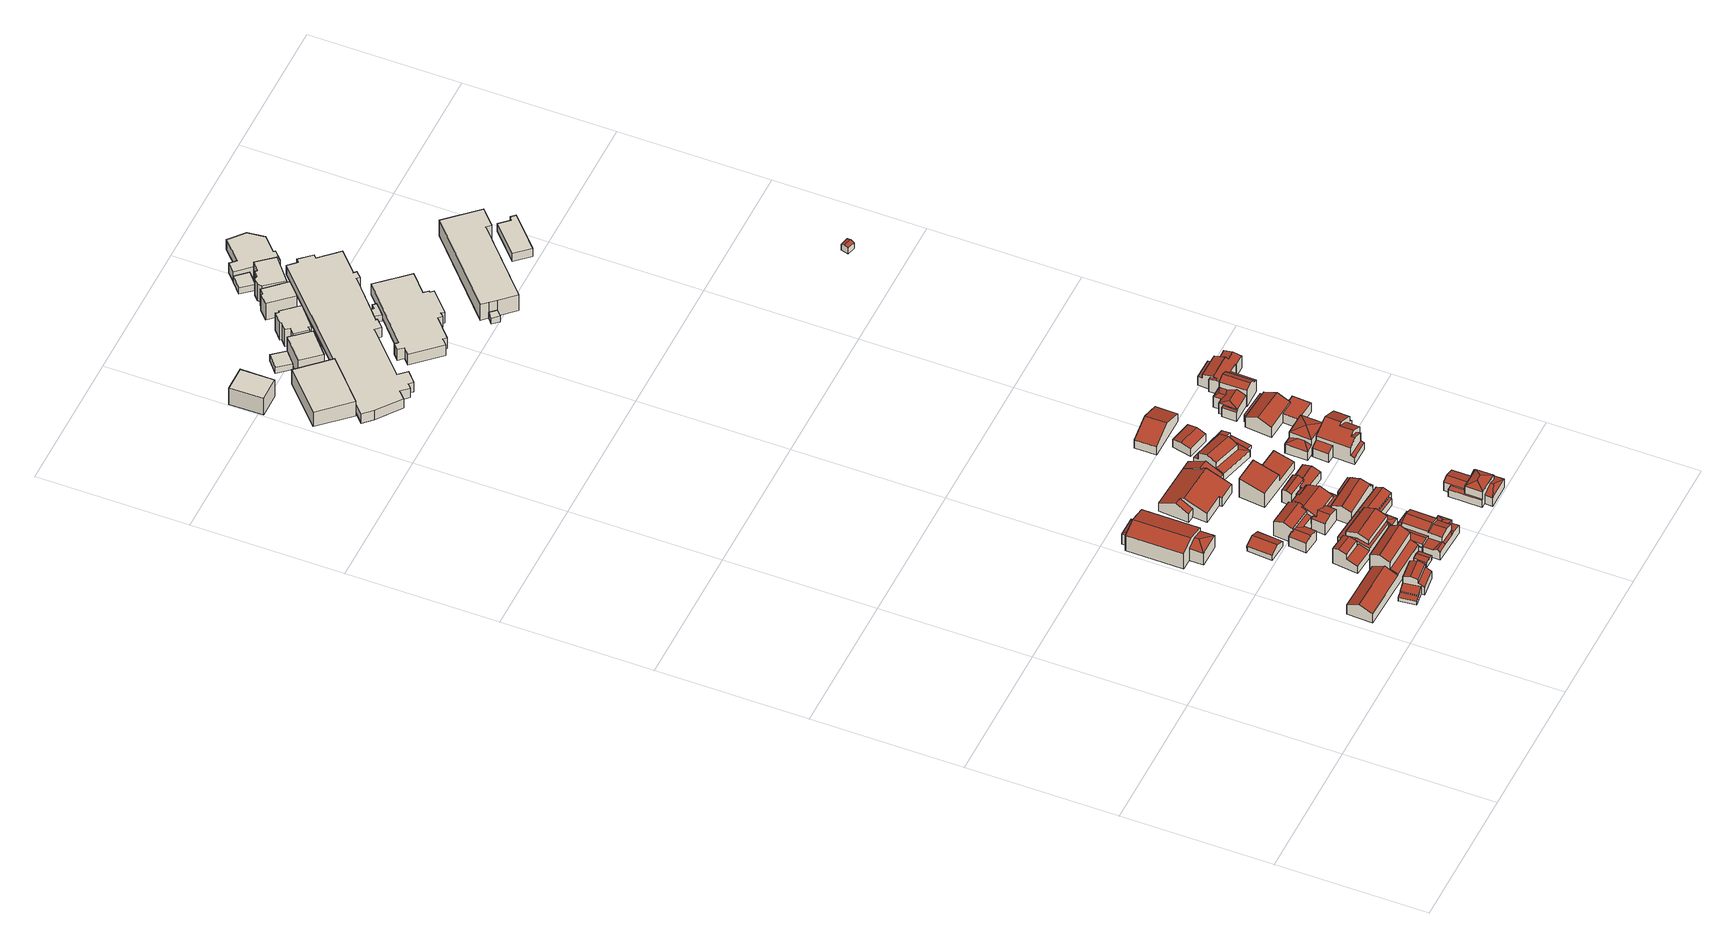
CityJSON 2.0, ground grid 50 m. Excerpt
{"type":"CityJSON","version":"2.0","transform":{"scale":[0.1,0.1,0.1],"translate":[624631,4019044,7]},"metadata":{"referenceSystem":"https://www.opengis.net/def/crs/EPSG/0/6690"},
"CityObjects":{
"building1":{"type":"Building","attributes":{"class":"3001","usage":"411","measuredHeight":6.4,"BuildingDetailAttribute.orgUsage":"6","BuildingDetailAttribute.surveyYear":2017,"BuildingRiverFloodingRiskAttribute.description":"2","BuildingRiverFloodingRiskAttribute.rank":"2","BuildingRiverFloodingRiskAttribute.depth":1.44,"BuildingRiverFloodingRiskAttribute.adminType":"2","BuildingRiverFloodingRiskAttribute.scale":"1","BuildingIDAttribute.prefecture":"17","BuildingIDAttribute.city":"17206"},"geometry":[{"type":"Solid","lod":"2","boundaries":[[[[0,1,2,3,4,5]],[[6,7,8,9]],[[10,11,12,13]],[[14,15,16,17]],[[18,19,20,21]],[[22,23,21,20]],[[7,1,0,8]],[[1,7,6,11,10,23,22,2]],[[9,8,0,5,13,12]],[[9,12,11,6]],[[16,4,3,17]],[[14,17,3,2,22,20,19]],[[14,19,18,15]],[[15,18,21,23,10,13,5,4,16]]]],"semantics":{"surfaces":[{"type":"GroundSurface"},{"type":"RoofSurface"},{"type":"WallSurface"}],"values":[[0,1,1,1,1,1,2,2,2,2,2,2,2,2]]}}]},
"building2":{"type":"Building","attributes":{"class":"3001","usage":"411","measuredHeight":10,"BuildingDetailAttribute.orgUsage":"6","BuildingDetailAttribute.surveyYear":2017,"BuildingRiverFloodingRiskAttribute.description":"2","BuildingRiverFloodingRiskAttribute.rank":"2","BuildingRiverFloodingRiskAttribute.depth":1.57,"BuildingRiverFloodingRiskAttribute.adminType":"2","BuildingRiverFloodingRiskAttribute.scale":"1","BuildingIDAttribute.prefecture":"17","BuildingIDAttribute.city":"17206"},"geometry":[{"type":"Solid","lod":"2","boundaries":[[[[24,25,26,27,28,29]],[[30,31,32,33]],[[34,35,36,37]],[[38,39,37,36]],[[40,33,32,41]],[[42,43,44,45]],[[34,25,24,35]],[[29,28,31,30]],[[38,36,35,24,29,30,33,40,44,43]],[[41,32,31,28,27]],[[42,45,26,25,34,37,39]],[[43,42,39,38]],[[26,45,44,40,41,27]]]],"semantics":{"surfaces":[{"type":"GroundSurface"},{"type":"RoofSurface"},{"type":"WallSurface"}],"values":[[0,1,1,1,1,1,2,2,2,2,2,2,2]]}}]},
"building3":{"type":"Building","attributes":{"class":"3001","usage":"422","measuredHeight":8.2,"BuildingDetailAttribute.orgUsage":"13","BuildingDetailAttribute.surveyYear":2017,"BuildingRiverFloodingRiskAttribute.description":"2","BuildingRiverFloodingRiskAttribute.rank":"2","BuildingRiverFloodingRiskAttribute.depth":1.65,"BuildingRiverFloodingRiskAttribute.adminType":"2","BuildingRiverFloodingRiskAttribute.scale":"1","BuildingIDAttribute.prefecture":"17","BuildingIDAttribute.city":"17206"},"geometry":[{"type":"Solid","lod":"2","boundaries":[[[[46,47,48,49,50,51,52,53,54,55]],[[56,57,58]],[[59,60,61]],[[62,63,64]],[[65,61,60,66]],[[58,57,63,62]],[[67,68,69,70]],[[71,59,61,65]],[[72,73,70,69]],[[72,69,68,49,48,56,58,62,64,55,54]],[[52,51,59,71]],[[67,70,73,53,52,71,65,66]],[[64,63,46,55]],[[57,47,46,63]],[[59,51,50,60]],[[72,54,53,73]],[[66,60,50,49,68,67]],[[48,47,57,56]]]],"semantics":{"surfaces":[{"type":"GroundSurface"},{"type":"RoofSurface"},{"type":"WallSurface"}],"values":[[0,1,1,1,1,1,1,1,1,2,2,2,2,2,2,2,2,2]]}}]},
"building4":{"type":"Building","attributes":{"class":"3001","usage":"411","measuredHeight":3.7,"BuildingDetailAttribute.orgUsage":"6","BuildingDetailAttribute.surveyYear":2017,"BuildingRiverFloodingRiskAttribute.description":"2","BuildingRiverFloodingRiskAttribute.rank":"2","BuildingRiverFloodingRiskAttribute.depth":1.78,"BuildingRiverFloodingRiskAttribute.adminType":"2","BuildingRiverFloodingRiskAttribute.scale":"1","BuildingIDAttribute.prefecture":"17","BuildingIDAttribute.city":"17206"},"geometry":[{"type":"Solid","lod":"2","boundaries":[[[[74,75,76,77]],[[78,79,80,81]],[[82,83,81,80]],[[78,81,83,77,76]],[[78,76,75,79]],[[82,80,79,75,74]],[[82,74,77,83]]]],"semantics":{"surfaces":[{"type":"GroundSurface"},{"type":"RoofSurface"},{"type":"WallSurface"}],"values":[[0,1,1,2,2,2,2]]}}]},
"building5":{"type":"Building","attributes":{"class":"3001","usage":"411","measuredHeight":2.2,"BuildingDetailAttribute.orgUsage":"6","BuildingDetailAttribute.surveyYear":2017,"BuildingRiverFloodingRiskAttribute.description":"2","BuildingRiverFloodingRiskAttribute.rank":"2","BuildingRiverFloodingRiskAttribute.depth":1.41,"BuildingRiverFloodingRiskAttribute.adminType":"2","BuildingRiverFloodingRiskAttribute.scale":"1","BuildingIDAttribute.prefecture":"17","BuildingIDAttribute.city":"17206"},"geometry":[{"type":"Solid","lod":"2","boundaries":[[[[84,85,86,87]],[[88,89,90,91]],[[92,93,91,90]],[[88,86,85,89]],[[92,84,87,93]],[[88,91,93,87,86]],[[92,90,89,85,84]]]],"semantics":{"surfaces":[{"type":"GroundSurface"},{"type":"RoofSurface"},{"type":"WallSurface"}],"values":[[0,1,1,2,2,2,2]]}}]},
"building6":{"type":"Building","attributes":{"usage":"411","measuredHeight":7.4,"BuildingDetailAttribute.orgUsage":"6","BuildingDetailAttribute.surveyYear":2017,"BuildingRiverFloodingRiskAttribute.description":"2","BuildingRiverFloodingRiskAttribute.rank":"2","BuildingRiverFloodingRiskAttribute.depth":1.42,"BuildingRiverFloodingRiskAttribute.adminType":"2","BuildingRiverFloodingRiskAttribute.scale":"1","BuildingIDAttribute.prefecture":"17","BuildingIDAttribute.city":"17206"},"geometry":[{"type":"Solid","lod":"2","boundaries":[[[[94,95,96,97,98,99,100,101,102,103,104,105,106,107,108,109,110,111]],[[112,113,114,115,116,117,118,119]],[[120,121,122,123]],[[124,125,126,127]],[[128,129,123,122]],[[130,131,132,133]],[[134,127,126,135]],[[136,137,138,139,140]],[[141,142,143,144,145]],[[140,139,146,147]],[[119,134,135,112]],[[115,114,148,149,150,151]],[[152,153,133,132]],[[124,154,155,156,125]],[[155,157,150,158,159,156]],[[158,150,149]],[[128,113,112,135,126,129]],[[120,159,158,149,148,121]],[[152,132,131,143,104,103]],[[134,99,98,127]],[[142,141,118,117,106,105]],[[140,95,94,136]],[[143,142,105,104]],[[143,131,130,144]],[[95,140,147,96]],[[154,124,138,137,111,110]],[[150,157,109,108,151]],[[116,115,151,108,107]],[[141,145,101,100,119,118]],[[152,103,102,153]],[[120,123,129,126,125,156,159]],[[97,96,147,146]],[[137,136,94,111]],[[139,138,124,127,98,97,146]],[[128,122,121,148,114,113]],[[145,144,130,133,153,102,101]],[[116,107,106,117]],[[119,100,99,134]],[[157,155,154,110,109]]]],"semantics":{"surfaces":[{"type":"GroundSurface"},{"type":"RoofSurface"},{"type":"WallSurface"}],"values":[[0,1,1,1,1,1,1,1,1,1,1,1,1,1,1,2,2,2,2,2,2,2,2,2,2,2,2,2,2,2,2,2,2,2,2,2,2,2,2]]}}]},
"building7":{"type":"Building","attributes":{"class":"3001","usage":"411","measuredHeight":7.3,"BuildingDetailAttribute.orgUsage":"6","BuildingDetailAttribute.surveyYear":2017,"BuildingRiverFloodingRiskAttribute.description":"2","BuildingRiverFloodingRiskAttribute.rank":"2","BuildingRiverFloodingRiskAttribute.depth":1.4,"BuildingRiverFloodingRiskAttribute.adminType":"2","BuildingRiverFloodingRiskAttribute.scale":"1","BuildingIDAttribute.prefecture":"17","BuildingIDAttribute.city":"17206"},"geometry":[{"type":"Solid","lod":"2","boundaries":[[[[160,161,162,163,164,165,166,167,168,169,170,171]],[[172,173,174,175]],[[176,177,178,179,180]],[[181,182,183,184]],[[185,186,182,181]],[[187,188,189,190,191]],[[192,193,194,195]],[[196,197,198,199,200,201]],[[202,203,204,205,206,207]],[[208,209,210,211,212]],[[213,214,215,216,217,218,178,177,219,220,196,201,221]],[[212,222,223,208]],[[224,225,206,205]],[[215,214,187,191]],[[195,226,227,192]],[[189,210,209,228,190]],[[217,229,180,179,218]],[[180,229,176]],[[200,199,204,203]],[[217,171,170,229]],[[173,164,163,174]],[[197,196,220,167,166]],[[191,190,228,161,160,216,215]],[[207,222,212,211,186,185,194,193,202]],[[161,228,209,208,223,225,224,198,197,166,165,172,175,162]],[[207,206,225,223,222]],[[184,183,213,221,227,226]],[[165,164,173,172]],[[224,205,204,199,198]],[[188,211,210,189]],[[193,192,227,221,201,200,203,202]],[[175,174,163,162]],[[220,219,168,167]],[[179,178,218]],[[171,217,216,160]],[[194,185,181,184,226,195]],[[219,177,176,169,168]],[[183,182,186,211,188,187,214,213]],[[229,170,169,176]]]],"semantics":{"surfaces":[{"type":"GroundSurface"},{"type":"RoofSurface"},{"type":"WallSurface"}],"values":[[0,1,1,1,1,1,1,1,1,1,1,1,1,1,1,1,1,1,2,2,2,2,2,2,2,2,2,2,2,2,2,2,2,2,2,2,2,2,2]]}}]},
"building8":{"type":"Building","attributes":{"class":"3001","usage":"411","measuredHeight":7.2,"BuildingDetailAttribute.orgUsage":"6","BuildingDetailAttribute.surveyYear":2017,"BuildingRiverFloodingRiskAttribute.description":"2","BuildingRiverFloodingRiskAttribute.rank":"2","BuildingRiverFloodingRiskAttribute.depth":1.48,"BuildingRiverFloodingRiskAttribute.adminType":"2","BuildingRiverFloodingRiskAttribute.scale":"1","BuildingIDAttribute.prefecture":"17","BuildingIDAttribute.city":"17206"},"geometry":[{"type":"Solid","lod":"2","boundaries":[[[[230,231,232,233,234,235,236,237,238,239,240,241,242,243,244,245,246,247,248,249,250,251,252,253]],[[254,255,256,257,258]],[[259,260,261,262]],[[263,256,255,264,265]],[[266,267,268,269,270,271,272]],[[273,274,263,265,275,276,277,278,279,280,281,282,283,284,285]],[[286,287,288,289,269,268,290,291,292,293]],[[294,295,296,297]],[[289,288,298,299,300,301]],[[302,303,304,305,306,307]],[[306,305,308,309,310,311]],[[312,313,254,258]],[[303,314,315,304]],[[271,316,317,318,319,320,272]],[[298,321,322,299]],[[266,272,320,323,324]],[[325,326,262,261]],[[295,294,327,328,275,265,264,329]],[[328,327,326,325,249,248]],[[307,306,311,239,238]],[[264,253,252,329]],[[259,262,326,327,294,297]],[[300,299,322,242,241,309,308]],[[323,320,319,233,232]],[[313,312,324,323,232,231]],[[312,258,257,267,266,324]],[[283,286,293,284]],[[251,250,260,259,297,296]],[[315,301,300,308,305,304]],[[325,261,260,250,249]],[[247,246,277,276]],[[271,270,316]],[[310,240,239,311]],[[270,269,289,301,315,314,236,235,317,316]],[[296,295,329,252,251]],[[277,246,245,278]],[[282,287,286,283]],[[253,264,255,230]],[[267,257,256,263,274,290,268]],[[310,309,241,240]],[[285,292,291,273]],[[318,234,233,319]],[[302,307,238,237]],[[303,302,237,236,314]],[[276,275,328,248,247]],[[280,279,244,243]],[[318,317,235,234]],[[313,231,230,255,254]],[[284,293,292,285]],[[274,273,291,290]],[[278,245,244,279]],[[321,298,288,287,282,281]],[[321,281,280,243,242,322]]]],"semantics":{"surfaces":[{"type":"GroundSurface"},{"type":"RoofSurface"},{"type":"WallSurface"}],"values":[[0,1,1,1,1,1,1,1,1,1,1,1,1,1,1,1,1,1,2,2,2,2,2,2,2,2,2,2,2,2,2,2,2,2,2,2,2,2,2,2,2,2,2,2,2,2,2,2,2,2,2,2,2]]}}]},
"building9":{"type":"Building","attributes":{"measuredHeight":6.5,"BuildingDetailAttribute.surveyYear":2017,"BuildingRiverFloodingRiskAttribute.description":"2","BuildingRiverFloodingRiskAttribute.rank":"2","BuildingRiverFloodingRiskAttribute.depth":1.47,"BuildingRiverFloodingRiskAttribute.adminType":"2","BuildingRiverFloodingRiskAttribute.scale":"1","BuildingIDAttribute.prefecture":"17","BuildingIDAttribute.city":"17206"},"geometry":[{"type":"Solid","lod":"2","boundaries":[[[[330,331,332,333,334,335,336,337,338,339]],[[340,341,342,343]],[[344,345,346,347,348,349,350,342]],[[347,351,352,353,354,348]],[[346,345,355,356]],[[343,350,349,357,358,340]],[[331,330,358,357]],[[355,345,344,338,337]],[[351,347,346,356,336,335]],[[341,340,358,330,339]],[[333,332,354,353]],[[357,349,348,354,332,331]],[[338,344,342,341,339]],[[352,334,333,353]],[[356,355,337,336]],[[351,335,334,352]],[[350,343,342]]]],"semantics":{"surfaces":[{"type":"GroundSurface"},{"type":"RoofSurface"},{"type":"WallSurface"}],"values":[[0,1,1,1,1,1,2,2,2,2,2,2,2,2,2,2,2]]}}]},
"building10":{"type":"Building","attributes":{"measuredHeight":6.3,"BuildingDetailAttribute.surveyYear":2017,"BuildingRiverFloodingRiskAttribute.description":"2","BuildingRiverFloodingRiskAttribute.rank":"2","BuildingRiverFloodingRiskAttribute.depth":1.65,"BuildingRiverFloodingRiskAttribute.adminType":"2","BuildingRiverFloodingRiskAttribute.scale":"1","BuildingIDAttribute.prefecture":"17","BuildingIDAttribute.city":"17206"},"geometry":[{"type":"Solid","lod":"2","boundaries":[[[[359,360,361,362,363,364]],[[365,366,367,368]],[[369,370,371,372]],[[373,374,372,371]],[[375,376,377,378]],[[360,366,365,377,376,361]],[[361,376,375,374,373,362]],[[378,377,365,368,364,363,370,369]],[[366,360,359,367]],[[369,372,374,375,378]],[[373,371,370,363,362]],[[368,367,359,364]]]],"semantics":{"surfaces":[{"type":"GroundSurface"},{"type":"RoofSurface"},{"type":"WallSurface"}],"values":[[0,1,1,1,1,2,2,2,2,2,2,2]]}}]},
"building11":{"type":"Building","attributes":{"class":"3001","usage":"411","measuredHeight":7.7,"BuildingDetailAttribute.orgUsage":"6","BuildingDetailAttribute.surveyYear":2017,"BuildingRiverFloodingRiskAttribute.description":"2","BuildingRiverFloodingRiskAttribute.rank":"3","BuildingRiverFloodingRiskAttribute.depth":3.45,"BuildingRiverFloodingRiskAttribute.adminType":"2","BuildingRiverFloodingRiskAttribute.scale":"2","BuildingIDAttribute.prefecture":"17","BuildingIDAttribute.city":"17206"},"geometry":[{"type":"Solid","lod":"1","boundaries":[[[[379,380,381,382]],[[381,383,384,382]],[[380,385,383,381]],[[379,386,385,380]],[[382,384,386,379]],[[383,385,386,384]]]]}]},
"building12":{"type":"Building","attributes":{"measuredHeight":8,"BuildingDetailAttribute.surveyYear":2017,"BuildingRiverFloodingRiskAttribute.description":"2","BuildingRiverFloodingRiskAttribute.rank":"2","BuildingRiverFloodingRiskAttribute.depth":1.59,"BuildingRiverFloodingRiskAttribute.adminType":"2","BuildingRiverFloodingRiskAttribute.scale":"1","BuildingIDAttribute.prefecture":"17","BuildingIDAttribute.city":"17206"},"geometry":[{"type":"Solid","lod":"2","boundaries":[[[[387,388,389,390,391,392]],[[393,394,395,396]],[[397,398,399,400]],[[393,397,400,387,392,394]],[[397,393,396,390,389,398]],[[395,391,390,396]],[[398,389,388,399]],[[394,392,391,395]],[[400,399,388,387]]]],"semantics":{"surfaces":[{"type":"GroundSurface"},{"type":"RoofSurface"},{"type":"WallSurface"}],"values":[[0,1,1,2,2,2,2,2,2]]}}]},
"building13":{"type":"Building","attributes":{"class":"3001","usage":"441","measuredHeight":6.7,"BuildingDetailAttribute.orgUsage":"17","BuildingDetailAttribute.surveyYear":2017,"BuildingRiverFloodingRiskAttribute.description":"2","BuildingRiverFloodingRiskAttribute.rank":"2","BuildingRiverFloodingRiskAttribute.depth":1.61,"BuildingRiverFloodingRiskAttribute.adminType":"2","BuildingRiverFloodingRiskAttribute.scale":"1","BuildingIDAttribute.prefecture":"17","BuildingIDAttribute.city":"17206"},"geometry":[{"type":"Solid","lod":"1","boundaries":[[[[401,402,403,404]],[[403,405,406,404]],[[402,407,405,403]],[[401,408,407,402]],[[404,406,408,401]],[[405,407,408,406]]]]}]},
"building14":{"type":"Building","attributes":{"class":"3001","usage":"411","measuredHeight":7,"BuildingDetailAttribute.orgUsage":"6","BuildingDetailAttribute.surveyYear":2017,"BuildingRiverFloodingRiskAttribute.description":"2","BuildingRiverFloodingRiskAttribute.rank":"2","BuildingRiverFloodingRiskAttribute.depth":1.2,"BuildingRiverFloodingRiskAttribute.adminType":"2","BuildingRiverFloodingRiskAttribute.scale":"1","BuildingIDAttribute.prefecture":"17","BuildingIDAttribute.city":"17206"},"geometry":[{"type":"Solid","lod":"2","boundaries":[[[[409,410,411,412,413,414,415,416,417,418]],[[419,420,421]],[[422,423,424,425,426]],[[420,427,428,421]],[[429,430,431,432]],[[430,433,431]],[[434,419,421,428]],[[435,436,437,438,439,440]],[[427,434,428]],[[433,424,423,441,432,431]],[[425,442,443,444,426]],[[443,445,446,444]],[[438,411,410,439]],[[433,417,416,424]],[[415,425,424,416]],[[437,436,446,445,413,412]],[[425,415,414,442]],[[440,420,419,435]],[[445,443,442,414,413]],[[430,418,417,433]],[[429,432,441,427,420,440,439,410,409]],[[412,411,438,437]],[[429,409,418,430]],[[423,422,434,427,441]],[[434,422,426,444,446,436,435,419]]]],"semantics":{"surfaces":[{"type":"GroundSurface"},{"type":"RoofSurface"},{"type":"WallSurface"}],"values":[[0,1,1,1,1,1,1,1,1,1,1,1,2,2,2,2,2,2,2,2,2,2,2,2,2]]}}]},
"building15":{"type":"Building","attributes":{"measuredHeight":6.8,"BuildingDetailAttribute.surveyYear":2017,"BuildingRiverFloodingRiskAttribute.description":"2","BuildingRiverFloodingRiskAttribute.rank":"2","BuildingRiverFloodingRiskAttribute.depth":1.56,"BuildingRiverFloodingRiskAttribute.adminType":"2","BuildingRiverFloodingRiskAttribute.scale":"1","BuildingIDAttribute.prefecture":"17","BuildingIDAttribute.city":"17206"},"geometry":[{"type":"Solid","lod":"2","boundaries":[[[[447,448,449,450,451,452,453,454]],[[455,456,457,458]],[[459,460,461,462,463,464]],[[465,466,458,457]],[[462,467,468,469,463]],[[470,471,472,473,474,460,459,475]],[[476,477,478,479,480,481]],[[461,460,474]],[[459,464,477,476,475]],[[472,466,465,473]],[[478,477,464,463,452,451]],[[469,453,452,463]],[[451,450,479,478]],[[453,469,468,455,458,466,472,471,454]],[[481,480,449,448]],[[468,467,456,455]],[[479,450,449,480]],[[465,457,456,467,462,461,474,473]],[[470,447,454,471]],[[475,476,481,448,447,470]]]],"semantics":{"surfaces":[{"type":"GroundSurface"},{"type":"RoofSurface"},{"type":"WallSurface"}],"values":[[0,1,1,1,1,1,1,1,2,2,2,2,2,2,2,2,2,2,2,2]]}}]},
"building16":{"type":"Building","attributes":{"class":"3001","usage":"411","measuredHeight":3.9,"BuildingDetailAttribute.orgUsage":"6","BuildingDetailAttribute.surveyYear":2017,"BuildingRiverFloodingRiskAttribute.description":"2","BuildingRiverFloodingRiskAttribute.rank":"2","BuildingRiverFloodingRiskAttribute.depth":1.57,"BuildingRiverFloodingRiskAttribute.adminType":"2","BuildingRiverFloodingRiskAttribute.scale":"1","BuildingIDAttribute.prefecture":"17","BuildingIDAttribute.city":"17206"},"geometry":[{"type":"Solid","lod":"2","boundaries":[[[[482,483,484,485]],[[486,487,488,489]],[[490,491,489,488]],[[486,484,483,487]],[[490,482,485,491]],[[490,488,487,483,482]],[[486,489,491,485,484]]]],"semantics":{"surfaces":[{"type":"GroundSurface"},{"type":"RoofSurface"},{"type":"WallSurface"}],"values":[[0,1,1,2,2,2,2]]}}]},
"building17":{"type":"Building","attributes":{"measuredHeight":2.9,"BuildingDetailAttribute.surveyYear":2017,"BuildingRiverFloodingRiskAttribute.description":"2","BuildingRiverFloodingRiskAttribute.rank":"2","BuildingRiverFloodingRiskAttribute.depth":1.65,"BuildingRiverFloodingRiskAttribute.adminType":"2","BuildingRiverFloodingRiskAttribute.scale":"1","BuildingIDAttribute.prefecture":"17","BuildingIDAttribute.city":"17206"},"geometry":[{"type":"Solid","lod":"1","boundaries":[[[[492,493,494,495]],[[494,496,497,495]],[[493,498,496,494]],[[492,499,498,493]],[[495,497,499,492]],[[496,498,499,497]]]]}]},
"building18":{"type":"Building","attributes":{"class":"3001","usage":"411","measuredHeight":7.5,"BuildingDetailAttribute.orgUsage":"6","BuildingDetailAttribute.surveyYear":2017,"BuildingRiverFloodingRiskAttribute.description":"2","BuildingRiverFloodingRiskAttribute.rank":"2","BuildingRiverFloodingRiskAttribute.depth":1.61,"BuildingRiverFloodingRiskAttribute.adminType":"2","BuildingRiverFloodingRiskAttribute.scale":"1","BuildingIDAttribute.prefecture":"17","BuildingIDAttribute.city":"17206"},"geometry":[{"type":"Solid","lod":"1","boundaries":[[[[500,501,502,503]],[[502,504,505,503]],[[501,506,504,502]],[[500,507,506,501]],[[503,505,507,500]],[[504,506,507,505]]]]}]},
"building19":{"type":"Building","attributes":{"class":"3001","usage":"411","measuredHeight":6.3,"BuildingDetailAttribute.orgUsage":"6","BuildingDetailAttribute.surveyYear":2017,"BuildingRiverFloodingRiskAttribute.description":"2","BuildingRiverFloodingRiskAttribute.rank":"2","BuildingRiverFloodingRiskAttribute.depth":1.56,"BuildingRiverFloodingRiskAttribute.adminType":"2","BuildingRiverFloodingRiskAttribute.scale":"1","BuildingIDAttribute.prefecture":"17","BuildingIDAttribute.city":"17206"},"geometry":[{"type":"Solid","lod":"2","boundaries":[[[[508,509,510,511]],[[512,513,514,515]],[[516,517,515,514]],[[516,509,508,517]],[[512,511,510,513]],[[516,514,513,510,509]],[[512,515,517,508,511]]]],"semantics":{"surfaces":[{"type":"GroundSurface"},{"type":"RoofSurface"},{"type":"WallSurface"}],"values":[[0,1,1,2,2,2,2]]}}]},
"building20":{"type":"Building","attributes":{"measuredHeight":6.9,"BuildingDetailAttribute.surveyYear":2017,"BuildingRiverFloodingRiskAttribute.description":"2","BuildingRiverFloodingRiskAttribute.rank":"2","BuildingRiverFloodingRiskAttribute.depth":1.11,"BuildingRiverFloodingRiskAttribute.adminType":"2","BuildingRiverFloodingRiskAttribute.scale":"1","BuildingIDAttribute.prefecture":"17","BuildingIDAttribute.city":"17206"},"geometry":[{"type":"Solid","lod":"2","boundaries":[[[[518,519,520,521]],[[522,523,524]],[[525,526,524]],[[527,528,529,530]],[[530,529,531]],[[532,528,527]],[[523,525,524]],[[526,522,524]],[[531,529,519,518,526,525]],[[527,530,531,525,523,532]],[[520,528,532,523,522,521]],[[526,518,521,522]],[[528,520,519,529]]]],"semantics":{"surfaces":[{"type":"GroundSurface"},{"type":"RoofSurface"},{"type":"WallSurface"}],"values":[[0,1,1,1,1,1,1,1,2,2,2,2,2]]}}]},
"building21":{"type":"Building","attributes":{"measuredHeight":9.3,"BuildingDetailAttribute.surveyYear":2017,"BuildingRiverFloodingRiskAttribute.description":"2","BuildingRiverFloodingRiskAttribute.rank":"2","BuildingRiverFloodingRiskAttribute.depth":1.19,"BuildingRiverFloodingRiskAttribute.adminType":"2","BuildingRiverFloodingRiskAttribute.scale":"1","BuildingIDAttribute.prefecture":"17","BuildingIDAttribute.city":"17206"},"geometry":[{"type":"Solid","lod":"2","boundaries":[[[[533,534,535,536,537,538,539,540,541,542]],[[543,544,545,546]],[[547,548,549,550]],[[551,552,553,554]],[[555,556,557,558]],[[559,544,543,550,549,560,561,562]],[[563,564,565,566]],[[560,567,568,561]],[[567,560,549,548,534,533,556,555]],[[547,550,543,546,536,535]],[[554,553,540,539]],[[542,541,552,551,562,561,568,558,557]],[[552,541,540,553]],[[538,564,563,559,562,551,554,539]],[[564,538,537,565]],[[536,546,545,566,565,537]],[[534,548,547,535]],[[556,533,542,557]],[[558,568,567,555]],[[545,544,559,563,566]]]],"semantics":{"surfaces":[{"type":"GroundSurface"},{"type":"RoofSurface"},{"type":"WallSurface"}],"values":[[0,1,1,1,1,1,1,1,2,2,2,2,2,2,2,2,2,2,2,2]]}}]},
"building22":{"type":"Building","attributes":{"class":"3001","usage":"411","measuredHeight":7.4,"BuildingDetailAttribute.orgUsage":"6","BuildingDetailAttribute.surveyYear":2017,"BuildingRiverFloodingRiskAttribute.description":"2","BuildingRiverFloodingRiskAttribute.rank":"2","BuildingRiverFloodingRiskAttribute.depth":1.65,"BuildingRiverFloodingRiskAttribute.adminType":"2","BuildingRiverFloodingRiskAttribute.scale":"1","BuildingIDAttribute.prefecture":"17","BuildingIDAttribute.city":"17206"},"geometry":[{"type":"Solid","lod":"1","boundaries":[[[[569,570,571,572,573,574,575,576,577,578,579,580]],[[579,581,582,580]],[[578,583,581,579]],[[577,584,583,578]],[[576,585,584,577]],[[575,586,585,576]],[[574,587,586,575]],[[573,588,587,574]],[[572,589,588,573]],[[571,590,589,572]],[[570,591,590,571]],[[569,592,591,570]],[[580,582,592,569]],[[581,583,584,585,586,587,588,589,590,591,592,582]]]]}]},
"building23":{"type":"Building","attributes":{"class":"3001","usage":"441","measuredHeight":4.8,"BuildingDetailAttribute.orgUsage":"17","BuildingDetailAttribute.surveyYear":2017,"BuildingRiverFloodingRiskAttribute.description":"2","BuildingRiverFloodingRiskAttribute.rank":"2","BuildingRiverFloodingRiskAttribute.depth":1.65,"BuildingRiverFloodingRiskAttribute.adminType":"2","BuildingRiverFloodingRiskAttribute.scale":"1","BuildingIDAttribute.prefecture":"17","BuildingIDAttribute.city":"17206"},"geometry":[{"type":"Solid","lod":"1","boundaries":[[[[593,594,595,596,597,598,599,600,601,602,603,604,605,606,607,608,609,610,611,612,613,614,615,616,617]],[[616,618,619,617]],[[615,620,618,616]],[[614,621,620,615]],[[613,622,621,614]],[[612,623,622,613]],[[611,624,623,612]],[[610,625,624,611]],[[609,626,625,610]],[[608,627,626,609]],[[607,628,627,608]],[[606,629,628,607]],[[605,630,629,606]],[[604,631,630,605]],[[603,632,631,604]],[[602,633,632,603]],[[601,634,633,602]],[[600,635,634,601]],[[599,636,635,600]],[[598,637,636,599]],[[597,638,637,598]],[[596,639,638,597]],[[595,640,639,596]],[[594,641,640,595]],[[593,642,641,594]],[[617,619,642,593]],[[618,620,621,622,623,624,625,626,627,628,629,630,631,632,633,634,635,636,637,638,639,640,641,642,619]]]]}]},
"building24":{"type":"Building","attributes":{"class":"3001","usage":"411","measuredHeight":6.2,"BuildingDetailAttribute.orgUsage":"6","BuildingDetailAttribute.surveyYear":2017,"BuildingRiverFloodingRiskAttribute.description":"2","BuildingRiverFloodingRiskAttribute.rank":"2","BuildingRiverFloodingRiskAttribute.depth":1.23,"BuildingRiverFloodingRiskAttribute.adminType":"2","BuildingRiverFloodingRiskAttribute.scale":"1","BuildingIDAttribute.prefecture":"17","BuildingIDAttribute.city":"17206"},"geometry":[{"type":"Solid","lod":"2","boundaries":[[[[643,644,645,646,647,648,649,650,651,652]],[[653,654,655,656]],[[657,658,659,660]],[[661,662,663,664,665,666]],[[667,668,656,655]],[[664,663,668,667,650,649]],[[665,648,647,666]],[[662,661,646,645]],[[658,644,643,659]],[[649,648,665,664]],[[667,655,654,651,650]],[[644,658,657,653,656,668,663,662,645]],[[666,647,646,661]],[[653,657,660,652,651,654]],[[660,659,643,652]]]],"semantics":{"surfaces":[{"type":"GroundSurface"},{"type":"RoofSurface"},{"type":"WallSurface"}],"values":[[0,1,1,1,1,2,2,2,2,2,2,2,2,2,2]]}}]},
"building25":{"type":"Building","attributes":{"measuredHeight":6.7,"BuildingDetailAttribute.surveyYear":2017,"BuildingRiverFloodingRiskAttribute.description":"2","BuildingRiverFloodingRiskAttribute.rank":"2","BuildingRiverFloodingRiskAttribute.depth":1.62,"BuildingRiverFloodingRiskAttribute.adminType":"2","BuildingRiverFloodingRiskAttribute.scale":"1","BuildingIDAttribute.prefecture":"17","BuildingIDAttribute.city":"17206"},"geometry":[{"type":"Solid","lod":"1","boundaries":[[[[669,670,671,672,673,674,675,676,677,678,679,680,681,682,683,684,685,686]],[[685,687,688,686]],[[684,689,687,685]],[[683,690,689,684]],[[682,691,690,683]],[[681,692,691,682]],[[680,693,692,681]],[[679,694,693,680]],[[678,695,694,679]],[[677,696,695,678]],[[676,697,696,677]],[[675,698,697,676]],[[674,699,698,675]],[[673,700,699,674]],[[672,701,700,673]],[[671,702,701,672]],[[670,703,702,671]],[[669,704,703,670]],[[686,688,704,669]],[[687,689,690,691,692,693,694,695,696,697,698,699,700,701,702,703,704,688]]]]}]},
"building26":{"type":"Building","attributes":{"class":"3001","usage":"411","measuredHeight":7.4,"BuildingDetailAttribute.orgUsage":"6","BuildingDetailAttribute.surveyYear":2017,"BuildingRiverFloodingRiskAttribute.description":"2","BuildingRiverFloodingRiskAttribute.rank":"2","BuildingRiverFloodingRiskAttribute.depth":1.63,"BuildingRiverFloodingRiskAttribute.adminType":"2","BuildingRiverFloodingRiskAttribute.scale":"1","BuildingIDAttribute.prefecture":"17","BuildingIDAttribute.city":"17206"},"geometry":[{"type":"Solid","lod":"1","boundaries":[[[[705,706,707,708,709,710]],[[709,711,712,710]],[[708,713,711,709]],[[707,714,713,708]],[[706,715,714,707]],[[705,716,715,706]],[[710,712,716,705]],[[711,713,714,715,716,712]]]]}]},
"building27":{"type":"Building","attributes":{"measuredHeight":2.7,"BuildingDetailAttribute.surveyYear":2017,"BuildingRiverFloodingRiskAttribute.description":"2","BuildingRiverFloodingRiskAttribute.rank":"2","BuildingRiverFloodingRiskAttribute.depth":1.62,"BuildingRiverFloodingRiskAttribute.adminType":"2","BuildingRiverFloodingRiskAttribute.scale":"1","BuildingIDAttribute.prefecture":"17","BuildingIDAttribute.city":"17206"},"geometry":[{"type":"Solid","lod":"1","boundaries":[[[[717,718,719,720,721,722]],[[721,723,724,722]],[[720,725,723,721]],[[719,726,725,720]],[[718,727,726,719]],[[717,728,727,718]],[[722,724,728,717]],[[723,725,726,727,728,724]]]]}]},
"building28":{"type":"Building","attributes":{"measuredHeight":7.6,"BuildingDetailAttribute.surveyYear":2017,"BuildingRiverFloodingRiskAttribute.description":"2","BuildingRiverFloodingRiskAttribute.rank":"2","BuildingRiverFloodingRiskAttribute.depth":1.36,"BuildingRiverFloodingRiskAttribute.adminType":"2","BuildingRiverFloodingRiskAttribute.scale":"1","BuildingIDAttribute.prefecture":"17","BuildingIDAttribute.city":"17206"},"geometry":[{"type":"Solid","lod":"2","boundaries":[[[[729,730,731,732,733,734,735,736,737,738,739,740,741,742,743,744,745,746,747,748,749,750]],[[751,752,753,754]],[[755,756,757,758,759,760]],[[761,762,763]],[[763,762,758,757]],[[764,765,766,767]],[[768,769,770,765,764,752,751,771,772,773,774,775,776,777]],[[778,779,780,781]],[[756,755,782,783]],[[762,761,759,758]],[[784,785,777,776,786]],[[787,788,789,790]],[[791,792,781,780]],[[793,794,772,771]],[[760,782,755]],[[795,796,797,798]],[[767,766,747,746]],[[773,772,794,740,739]],[[744,743,788,787]],[[790,789,742,741,793,771,751,754]],[[787,790,754,753,745,744]],[[788,743,742,789]],[[796,734,733,797]],[[756,783,732,731,792,791,763,757]],[[737,759,761,738]],[[778,784,786,775,774,779]],[[777,729,750,768]],[[769,749,748,770]],[[777,785,730,729]],[[730,785,784,778,781,792,731]],[[735,734,796,795]],[[769,768,750,749]],[[741,740,794,793]],[[795,798,782,760,736,735]],[[759,737,736,760]],[[798,797,733,732,783,782]],[[753,752,764,767,746,745]],[[775,786,776]],[[763,791,780,779,774,773,739,738,761]],[[766,765,770,748,747]]]],"semantics":{"surfaces":[{"type":"GroundSurface"},{"type":"RoofSurface"},{"type":"WallSurface"}],"values":[[0,1,1,1,1,1,1,1,1,1,1,1,1,1,1,1,2,2,2,2,2,2,2,2,2,2,2,2,2,2,2,2,2,2,2,2,2,2,2,2]]}}]},
"building29":{"type":"Building","attributes":{"measuredHeight":4.6,"BuildingDetailAttribute.surveyYear":2017,"BuildingRiverFloodingRiskAttribute.description":"2","BuildingRiverFloodingRiskAttribute.rank":"3","BuildingRiverFloodingRiskAttribute.depth":3.68,"BuildingRiverFloodingRiskAttribute.adminType":"2","BuildingRiverFloodingRiskAttribute.scale":"2","BuildingIDAttribute.prefecture":"17","BuildingIDAttribute.city":"17206"},"geometry":[{"type":"Solid","lod":"1","boundaries":[[[[799,800,801,802]],[[801,803,804,802]],[[800,805,803,801]],[[799,806,805,800]],[[802,804,806,799]],[[803,805,806,804]]]]}]},
"building30":{"type":"Building","attributes":{"measuredHeight":2.8,"BuildingDetailAttribute.surveyYear":2017,"BuildingRiverFloodingRiskAttribute.description":"2","BuildingRiverFloodingRiskAttribute.rank":"2","BuildingRiverFloodingRiskAttribute.depth":1.74,"BuildingRiverFloodingRiskAttribute.adminType":"2","BuildingRiverFloodingRiskAttribute.scale":"1","BuildingIDAttribute.prefecture":"17","BuildingIDAttribute.city":"17206"},"geometry":[{"type":"Solid","lod":"1","boundaries":[[[[807,808,809,810]],[[809,811,812,810]],[[808,813,811,809]],[[807,814,813,808]],[[810,812,814,807]],[[811,813,814,812]]]]}]},
"building31":{"type":"Building","attributes":{"class":"3001","usage":"411","measuredHeight":7.7,"BuildingDetailAttribute.orgUsage":"6","BuildingDetailAttribute.surveyYear":2017,"BuildingRiverFloodingRiskAttribute.description":"2","BuildingRiverFloodingRiskAttribute.rank":"2","BuildingRiverFloodingRiskAttribute.depth":1.82,"BuildingRiverFloodingRiskAttribute.adminType":"2","BuildingRiverFloodingRiskAttribute.scale":"1","BuildingIDAttribute.prefecture":"17","BuildingIDAttribute.city":"17206"},"geometry":[{"type":"Solid","lod":"1","boundaries":[[[[815,816,817,818,819,820,821,822,823]],[[822,824,825,823]],[[821,826,824,822]],[[820,827,826,821]],[[819,828,827,820]],[[818,829,828,819]],[[817,830,829,818]],[[816,831,830,817]],[[815,832,831,816]],[[823,825,832,815]],[[824,826,827,828,829,830,831,832,825]]]]}]},
"building32":{"type":"Building","attributes":{"class":"3001","usage":"411","measuredHeight":5.8,"BuildingDetailAttribute.orgUsage":"6","BuildingDetailAttribute.surveyYear":2017,"BuildingRiverFloodingRiskAttribute.description":"2","BuildingRiverFloodingRiskAttribute.rank":"2","BuildingRiverFloodingRiskAttribute.depth":1.74,"BuildingRiverFloodingRiskAttribute.adminType":"2","BuildingRiverFloodingRiskAttribute.scale":"1","BuildingIDAttribute.prefecture":"17","BuildingIDAttribute.city":"17206"},"geometry":[{"type":"Solid","lod":"1","boundaries":[[[[833,834,835,836,837,838,839,840,841]],[[840,842,843,841]],[[839,844,842,840]],[[838,845,844,839]],[[837,846,845,838]],[[836,847,846,837]],[[835,848,847,836]],[[834,849,848,835]],[[833,850,849,834]],[[841,843,850,833]],[[842,844,845,846,847,848,849,850,843]]]]}]},
"building33":{"type":"Building","attributes":{"class":"3001","usage":"441","measuredHeight":7,"BuildingDetailAttribute.orgUsage":"17","BuildingDetailAttribute.surveyYear":2017,"BuildingRiverFloodingRiskAttribute.description":"2","BuildingRiverFloodingRiskAttribute.rank":"2","BuildingRiverFloodingRiskAttribute.depth":1.79,"BuildingRiverFloodingRiskAttribute.adminType":"2","BuildingRiverFloodingRiskAttribute.scale":"1","BuildingIDAttribute.prefecture":"17","BuildingIDAttribute.city":"17206"},"geometry":[{"type":"Solid","lod":"1","boundaries":[[[[851,852,853,854,855,856,857,858]],[[857,859,860,858]],[[856,861,859,857]],[[855,862,861,856]],[[854,863,862,855]],[[853,864,863,854]],[[852,865,864,853]],[[851,866,865,852]],[[858,860,866,851]],[[859,861,862,863,864,865,866,860]]]]}]},
"building34":{"type":"Building","attributes":{"class":"3001","usage":"441","measuredHeight":3.5,"BuildingDetailAttribute.orgUsage":"17","BuildingDetailAttribute.surveyYear":2017,"BuildingRiverFloodingRiskAttribute.description":"2","BuildingRiverFloodingRiskAttribute.rank":"2","BuildingRiverFloodingRiskAttribute.depth":1.62,"BuildingRiverFloodingRiskAttribute.adminType":"2","BuildingRiverFloodingRiskAttribute.scale":"1","BuildingIDAttribute.prefecture":"17","BuildingIDAttribute.city":"17206"},"geometry":[{"type":"Solid","lod":"1","boundaries":[[[[867,868,869,870,871,872]],[[871,873,874,872]],[[870,875,873,871]],[[869,876,875,870]],[[868,877,876,869]],[[867,878,877,868]],[[872,874,878,867]],[[873,875,876,877,878,874]]]]}]},
"building35":{"type":"Building","attributes":{"class":"3001","measuredHeight":3,"BuildingDetailAttribute.surveyYear":2017,"BuildingRiverFloodingRiskAttribute.description":"2","BuildingRiverFloodingRiskAttribute.rank":"3","BuildingRiverFloodingRiskAttribute.depth":3.41,"BuildingRiverFloodingRiskAttribute.adminType":"2","BuildingRiverFloodingRiskAttribute.scale":"2","BuildingIDAttribute.prefecture":"17","BuildingIDAttribute.city":"17206"},"geometry":[{"type":"Solid","lod":"2","boundaries":[[[[879,880,881,882]],[[883,884,885,886]],[[887,888,886,885]],[[887,881,880,888]],[[883,879,882,884]],[[887,885,884,882,881]],[[883,886,888,880,879]]]],"semantics":{"surfaces":[{"type":"GroundSurface"},{"type":"RoofSurface"},{"type":"WallSurface"}],"values":[[0,1,1,2,2,2,2]]}}]}
},
"vertices":[
[645,43,21],[639,100,21],[756,114,21],[764,46,21],[694,38,21],[693,49,21],[658,102,40],[639,100,36],[645,43,36],[663,45,40],[686,106,51],[658,102,45],[663,45,45],[693,49,52],[762,67,64],[692,59,64],[694,38,52],[764,46,52],[692,59,76],[762,67,76],[759,90,85],[689,82,85],[756,114,76],[686,106,76],
[705,221,20],[841,216,20],[838,123,20],[526,133,20],[529,218,20],[704,213,20],[704,213,59],[529,218,59],[527,177,79],[703,171,80],[841,216,103],[705,221,103],[703,188,120],[840,183,120],[702,153,103],[839,149,103],[702,127,59],[526,133,59],[839,149,75],[702,153,75],[702,127,63],[838,123,63],
[530,944,18],[598,944,18],[598,923,18],[627,923,18],[627,686,18],[547,687,18],[548,734,18],[508,734,18],[509,923,18],[530,923,18],[598,923,59],[598,944,59],[564,923,67],[547,687,68],[627,686,68],[585,719,79],[553,923,67],[530,944,59],[530,923,59],[585,734,79],[627,734,68],[627,734,81],[627,923,81],[563,923,99],[563,734,99],[548,734,68],[509,923,81],[508,734,81],
[712,504,17],[646,509,17],[653,594,17],[719,589,17],[652,594,39],[646,509,39],[679,506,54],[685,592,54],[712,504,39],[719,589,39],
[834,78,21],[801,79,21],[804,122,21],[836,120,21],[804,122,40],[801,79,40],[819,78,43],[821,121,43],[834,78,40],[836,120,40],
[994,276,20],[927,283,20],[923,249,20],[917,249,20],[915,224,20],[883,227,20],[884,239,20],[698,256,19],[707,341,20],[769,335,20],[764,288,20],[774,287,20],[775,298,20],[768,298,20],[774,355,20],[1010,334,20],[1006,284,20],[995,285,20],[889,249,62],[781,257,62],[784,298,71],[768,300,71],[768,298,71],[775,298,71],[770,249,60],[884,239,60],[901,324,80],[787,334,80],[784,295,93],[898,286,93],[921,292,60],[900,308,65],[895,248,65],[915,224,60],[781,257,79],[895,248,80],[702,294,80],[764,288,80],[767,314,87],[705,321,87],[883,227,60],[892,248,65],[994,276,49],[995,285,52],[921,292,52],[921,291,51],[927,283,49],[770,249,48],[774,287,60],[764,288,60],[702,294,60],[698,256,48],[917,249,51],[923,248,49],[787,334,64],[892,325,64],[894,344,60],[774,355,60],[769,335,80],[707,341,80],[1006,284,60],[1008,310,69],[901,320,69],[1010,334,60],[892,325,68],[901,324,68],
[969,48,21],[845,55,21],[846,111,21],[842,111,21],[842,148,21],[848,148,21],[849,215,21],[958,212,21],[957,122,21],[982,122,21],[981,78,21],[970,79,21],[848,148,50],[842,148,50],[842,111,50],[846,111,50],[982,122,53],[972,122,53],[942,112,56],[942,101,59],[967,100,59],[913,108,88],[912,62,88],[940,61,79],[941,107,79],[882,109,79],[880,63,79],[936,61,56],[880,63,56],[880,53,53],[879,53,53],[920,50,53],[915,196,93],[885,197,84],[882,109,84],[912,108,93],[907,214,60],[849,215,53],[849,202,53],[896,200,58],[896,197,58],[906,197,60],[885,197,64],[896,197,61],[896,200,61],[873,201,67],[870,110,67],[882,110,64],[845,78,53],[845,63,61],[880,62,61],[880,63,60],[880,69,57],[940,61,56],[939,61,56],[938,50,56],[969,48,53],[970,79,53],[941,90,56],[957,122,55],[958,212,55],[944,195,56],[882,110,57],[846,111,53],[849,202,61],[846,111,61],[941,107,84],[944,195,84],[845,55,53],[981,78,53],
[939,421,18],[876,426,18],[874,403,18],[806,409,18],[811,455,18],[821,454,18],[821,459,18],[778,463,18],[774,424,18],[714,430,18],[720,488,18],[737,487,18],[743,548,18],[835,540,18],[835,543,18],[897,537,18],[898,542,18],[925,539,18],[925,543,18],[876,547,18],[879,582,18],[1016,573,18],[1010,513,18],[948,519,18],[895,425,51],[939,421,51],[921,444,58],[920,435,55],[886,438,55],[951,577,66],[879,582,66],[878,567,74],[949,561,75],[928,519,58],[948,519,51],[940,529,54],[863,440,67],[920,435,67],[924,478,86],[824,488,86],[820,444,67],[823,444,67],[844,451,71],[882,524,57],[928,520,57],[924,531,54],[925,539,51],[898,542,51],[897,537,52],[835,543,52],[835,540,53],[836,539,53],[834,523,59],[848,522,59],[850,535,55],[882,532,55],[848,522,73],[834,523,73],[831,492,84],[824,493,84],[928,520,70],[882,524,70],[882,532,68],[850,535,68],[948,548,59],[1013,543,60],[1016,573,51],[951,577,51],[833,505,90],[739,514,90],[737,484,76],[823,476,76],[778,463,58],[774,464,59],[757,482,65],[748,483,67],[743,427,67],[774,424,58],[737,484,64],[737,487,64],[720,488,58],[714,430,58],[877,439,58],[876,426,58],[821,459,59],[823,476,65],[820,444,66],[821,454,66],[810,455,64],[806,409,64],[840,406,71],[836,539,76],[743,548,76],[874,403,64],[877,439,64],[876,547,66],[948,541,66],[948,541,57],[925,543,57],[1010,513,51],
[883,771,19],[856,773,19],[854,731,19],[791,735,19],[791,744,19],[713,748,19],[715,797,19],[691,798,19],[697,899,19],[890,888,19],[886,830,83],[890,888,53],[857,890,53],[853,832,82],[697,899,53],[694,840,78],[718,838,78],[717,824,84],[858,816,84],[859,826,80],[853,826,80],[713,748,56],[791,744,56],[791,735,53],[854,731,53],[691,798,53],[715,797,53],[856,773,53],[883,771,53],
[954,433,20],[1021,431,20],[1016,348,20],[874,353,19],[876,420,19],[953,417,20],[1020,415,51],[1021,431,51],[954,433,51],[953,417,51],[1004,415,72],[876,420,72],[875,386,82],[1003,382,82],[874,353,72],[1002,349,72],[1002,349,63],[1016,348,57],[1020,415,57],[1004,415,63],
[86,3482,16],[2,3481,16],[0,3593,16],[85,3594,16],[0,3593,85],[85,3594,85],[2,3481,85],[86,3482,85],
[929,678,20],[1021,669,20],[1015,600,20],[837,617,20],[845,703,20],[930,695,20],[923,609,79],[930,695,100],[844,703,100],[837,617,79],[923,609,52],[1015,600,52],[1021,669,66],[928,678,66],
[245,3359,17],[107,3230,17],[15,3328,17],[152,3457,17],[15,3328,77],[152,3457,77],[107,3230,77],[245,3359,77],
[1110,28,22],[1092,28,22],[1094,138,22],[1111,138,22],[1112,160,22],[1166,159,22],[1166,98,22],[1195,98,22],[1194,1,22],[1110,1,22],[1098,86,84],[1097,28,84],[1125,58,93],[1174,85,64],[1174,84,64],[1195,98,58],[1166,98,58],[1147,86,64],[1174,27,84],[1148,58,93],[1110,28,58],[1110,1,58],[1151,16,71],[1151,27,71],[1194,1,58],[1174,85,84],[1098,86,52],[1111,86,52],[1111,138,52],[1094,138,52],[1092,28,52],[1097,28,52],[1174,27,64],[1166,159,58],[1132,160,69],[1131,86,69],[1112,160,58],[1111,86,58],
[1056,852,19],[1052,825,19],[1059,824,19],[1045,752,19],[1016,756,19],[1012,742,19],[890,774,19],[921,884,19],[898,801,74],[994,774,74],[1004,807,86],[907,834,86],[1021,830,50],[1024,832,49],[1009,825,53],[995,775,53],[1012,742,46],[1034,827,46],[1013,840,74],[916,867,74],[994,774,53],[898,801,53],[890,774,46],[1056,852,43],[921,884,43],[916,867,47],[1013,840,48],[1012,836,49],[1051,823,50],[1051,823,33],[1034,827,37],[1016,756,38],[1045,752,32],[1059,824,32],[1052,825,33],
[942,903,20],[956,967,20],[1031,951,20],[1017,887,20],[1031,951,51],[956,967,51],[949,936,59],[1024,919,59],[942,903,51],[1017,887,51],
[215,3556,16],[250,3515,16],[208,3478,16],[172,3519,16],[208,3478,41],[172,3519,41],[250,3515,41],[215,3556,41],
[237,3390,16],[184,3450,16],[261,3519,16],[315,3459,16],[261,3519,88],[315,3459,88],[184,3450,88],[237,3390,88],
[911,998,16],[911,1071,16],[1063,1070,16],[1062,997,16],[1062,997,49],[1063,1070,49],[988,1071,79],[987,998,79],[911,1071,49],[911,998,49],
[1172,575,22],[1064,579,22],[1066,653,22],[1175,650,22],[1175,650,81],[1096,652,81],[1135,615,91],[1094,578,81],[1172,575,81],[1096,623,66],[1066,653,58],[1064,578,58],[1095,604,66],[1094,578,58],[1096,652,58],
[1237,512,22],[1198,514,22],[1196,468,22],[1173,469,22],[1172,443,22],[1104,445,22],[1107,517,22],[1082,518,22],[1084,572,22],[1238,566,22],[1136,470,101],[1136,457,101],[1173,456,86],[1173,469,86],[1196,468,86],[1198,514,86],[1154,515,109],[1153,469,109],[1109,571,70],[1084,572,58],[1082,518,58],[1107,517,69],[1223,513,64],[1236,512,58],[1238,566,58],[1225,566,64],[1105,458,86],[1166,515,115],[1168,568,115],[1109,571,86],[1105,458,54],[1104,445,50],[1172,443,50],[1173,456,54],[1223,513,86],[1225,566,86],
[330,3472,16],[324,3479,16],[315,3470,16],[281,3508,16],[299,3524,16],[287,3538,16],[309,3558,16],[305,3563,16],[338,3592,16],[346,3582,16],[351,3586,16],[399,3533,16],[351,3586,87],[399,3533,87],[346,3582,87],[338,3592,87],[305,3563,87],[309,3558,87],[287,3538,87],[299,3524,87],[281,3508,87],[315,3470,87],[324,3479,87],[330,3472,87],
[503,3359,15],[479,3338,15],[462,3322,15],[466,3318,15],[439,3292,15],[423,3309,15],[280,3174,15],[305,3147,15],[269,3114,15],[257,3127,15],[243,3114,15],[219,3138,15],[195,3115,15],[116,3174,15],[87,3204,15],[562,3654,15],[588,3627,15],[598,3637,15],[635,3597,15],[625,3587,15],[683,3526,15],[614,3461,15],[622,3453,15],[604,3435,15],[596,3443,15],[604,3435,54],[596,3443,54],[622,3453,54],[614,3461,54],[683,3526,54],[625,3587,54],[635,3597,54],[598,3637,54],[588,3627,54],[562,3654,54],[87,3204,54],[116,3174,54],[195,3115,54],[219,3138,54],[243,3114,54],[257,3127,54],[269,3114,54],[305,3147,54],[280,3174,54],[423,3309,54],[439,3292,54],[466,3318,54],[462,3322,54],[479,3338,54],[503,3359,54],
[1137,816,20],[1236,808,20],[1229,715,20],[1258,713,20],[1254,651,20],[1177,657,20],[1181,710,20],[1111,715,20],[1118,804,20],[1136,803,20],[1235,795,63],[1118,804,62],[1115,760,81],[1232,751,81],[1235,795,49],[1236,808,49],[1137,816,49],[1136,803,49],[1258,713,57],[1229,715,57],[1228,707,57],[1181,710,57],[1177,657,57],[1254,651,57],[1111,715,62],[1228,707,62],
[675,3293,17],[614,3237,17],[628,3222,17],[624,3219,17],[634,3208,17],[565,3144,17],[557,3153,17],[546,3142,17],[535,3154,17],[470,3095,17],[461,3105,17],[442,3087,17],[361,3174,17],[382,3193,17],[367,3210,17],[386,3228,17],[396,3218,17],[585,3391,17],[396,3218,62],[585,3391,62],[386,3228,62],[367,3210,62],[382,3193,62],[361,3174,62],[442,3087,62],[461,3105,62],[470,3095,62],[535,3154,62],[546,3142,62],[557,3153,62],[565,3144,62],[634,3208,62],[624,3219,62],[628,3222,62],[614,3237,62],[675,3293,62],
[432,3563,15],[365,3635,15],[395,3663,15],[398,3659,15],[414,3674,15],[478,3606,15],[414,3674,84],[478,3606,84],[398,3659,84],[395,3663,84],[365,3635,84],[432,3563,84],
[503,3359,18],[512,3349,18],[524,3360,18],[533,3350,18],[497,3317,18],[479,3338,18],[497,3317,44],[479,3338,44],[533,3350,44],[524,3360,44],[512,3349,44],[503,3359,44],
[1272,918,14],[1271,835,14],[1205,835,14],[1205,839,14],[1135,839,14],[1136,887,14],[1144,887,14],[1144,901,14],[1162,901,14],[1162,926,14],[1216,926,14],[1216,964,14],[1225,964,14],[1226,1004,14],[1297,1003,14],[1297,989,14],[1312,989,14],[1312,972,14],[1344,972,14],[1344,914,14],[1307,914,14],[1307,918,14],[1225,954,73],[1312,953,73],[1312,989,64],[1226,990,64],[1154,869,71],[1205,869,71],[1205,900,57],[1180,894,60],[1162,901,57],[1144,901,57],[1162,926,57],[1180,917,60],[1205,926,57],[1312,943,70],[1344,943,70],[1344,972,64],[1312,972,64],[1307,918,64],[1307,914,64],[1344,914,64],[1225,941,70],[1216,941,70],[1216,926,66],[1251,926,66],[1251,924,66],[1264,924,66],[1272,918,64],[1251,835,80],[1251,926,80],[1230,926,90],[1229,835,90],[1143,839,57],[1205,839,57],[1251,835,68],[1271,835,64],[1251,924,68],[1297,989,50],[1297,1003,50],[1226,1004,50],[1226,990,50],[1205,926,80],[1205,835,80],[1225,964,64],[1216,964,64],[1144,887,52],[1136,887,52],[1135,839,52],[1143,839,52],
[635,2996,17],[616,3016,17],[636,3034,17],[655,3014,17],[636,3034,41],[655,3014,41],[616,3016,41],[635,2996,41],
[466,3713,14],[432,3751,14],[471,3786,14],[506,3748,14],[471,3786,39],[506,3748,39],[432,3751,39],[466,3713,39],
[428,3675,14],[430,3691,14],[449,3706,14],[458,3704,14],[476,3719,14],[481,3713,14],[510,3737,14],[556,3682,14],[477,3616,14],[556,3682,83],[477,3616,83],[510,3737,83],[481,3713,83],[476,3719,83],[458,3704,83],[449,3706,83],[430,3691,83],[428,3675,83],
[646,3758,13],[599,3713,13],[604,3708,13],[574,3680,13],[473,3786,13],[502,3814,13],[521,3795,13],[588,3859,13],[639,3816,13],[588,3859,54],[639,3816,54],[521,3795,54],[502,3814,54],[473,3786,54],[574,3680,54],[604,3708,54],[599,3713,54],[646,3758,54],
[985,3203,16],[932,3154,16],[919,3167,16],[701,2965,16],[655,3014,16],[636,3034,16],[618,3053,16],[890,3305,16],[618,3053,82],[890,3305,82],[636,3034,82],[655,3014,82],[701,2965,82],[919,3167,82],[932,3154,82],[985,3203,82],
[1004,3122,17],[1015,3131,17],[1028,3117,17],[921,3017,17],[878,3064,17],[974,3154,17],[878,3064,51],[974,3154,51],[921,3017,51],[1028,3117,51],[1015,3131,51],[1004,3122,51],
[1312,2170,10],[1318,2196,10],[1346,2189,10],[1339,2163,10],[1312,2170,35],[1339,2163,35],[1342,2176,40],[1315,2183,40],[1346,2189,35],[1318,2196,35]
]}
